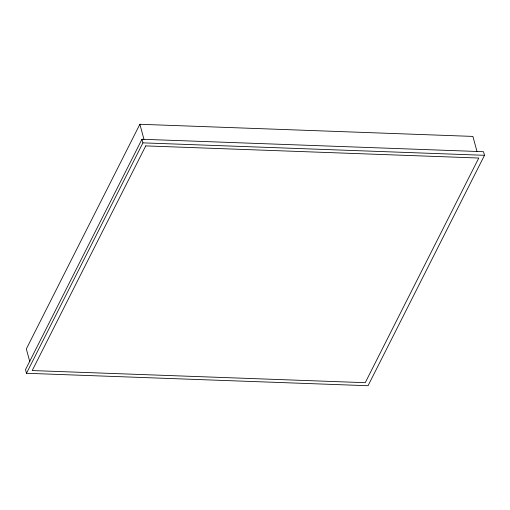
<?xml version="1.0" encoding="UTF-8"?>
<svg xmlns="http://www.w3.org/2000/svg" width="510" height="510" viewBox="0 0 510 510"><rect width="100%" height="100%" fill="white"/><g stroke="black" fill="none" stroke-linecap="round" stroke-linejoin="round"><path stroke-width="0.76" d="M476.978 151.425L472.897 136.412L139.874 124.274L26.329 348.936L29.797 361.698M141.958 139.255L25.5 369.673L26.482 373.282L368.041 385.726L484.5 155.308L483.518 151.706L141.958 139.255L142.934 142.857L26.482 373.282M142.934 142.857L484.5 155.308M139.874 124.274L143.954 139.287M145.745 145.898L32.206 370.553L365.23 382.691L478.775 158.03L145.745 145.898"/></g></svg>
